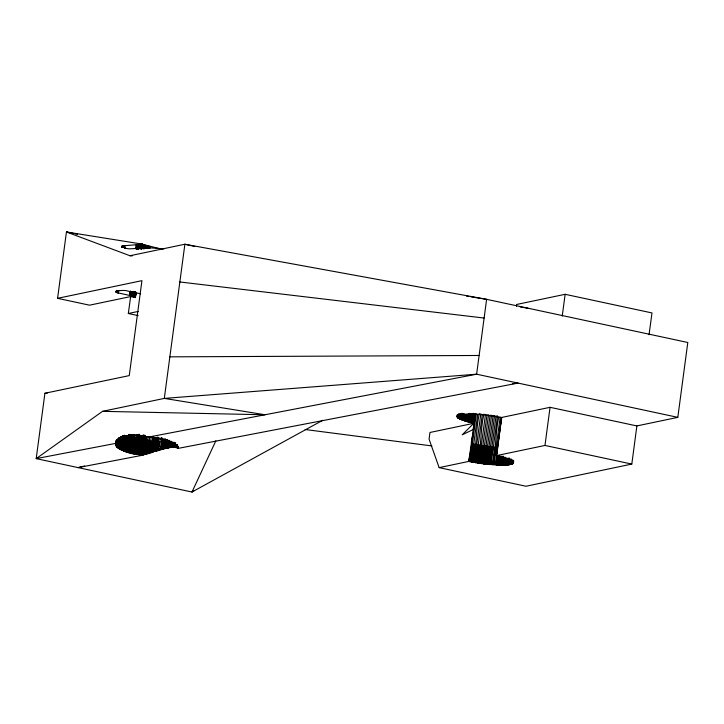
<?xml version="1.0" encoding="UTF-8"?>
<svg xmlns="http://www.w3.org/2000/svg" width="724" height="724" viewBox="0 0 724 724"><rect width="100%" height="100%" fill="white"/><g stroke="black" fill="none" stroke-linecap="round" stroke-linejoin="round"><path stroke-width="1.09" d="M138.248 248.803L138.248 247.11L137.669 248.857M138.583 248.757L138.592 244.54L141.406 243.988L159.624 248.685M163.923 248.848L149.597 247.807L129.143 248.848L126.374 248.459L121.551 246.441L122.98 245.852L122.98 247.327L122.98 245.852L138.592 244.54L138.022 248.821M141.289 249.038L141.406 243.988L66.445 231.97L57.585 298.324L89.55 305.184L130.655 296.578L135.406 297.591L131.732 295.89L131.732 291.473M132.076 291.555L132.365 296.071L132.945 291.772M512.483 383.675L518.076 383.087L177.959 448.418C171.479 444.636 161.479 450.446 154.266 451.459C142.492 457.206 128.311 454.5 117.614 447.622L118.474 438.319M128.8 434.59L128.202 444.5L126.546 451.993L127.569 436.264L125.46 435.631L123.406 447.133L123.216 450.799L125.46 435.631L123.994 451.106L123.904 447.296M123.388 436.047L121.071 449.839L122.501 435.712M475.831 413.784L473.822 423.287L429.966 432.472L429.07 439.169L439.142 467.623L468.727 461.423L473.93 425.956L474.872 413.585M131.732 295.89L132.411 291.636L131.732 295.89L118.437 292.976C109.306 290.957 125.65 289.645 127.641 291.048L140.655 293.799M160.285 449.776L161.769 438.192M132.718 293.492L132.736 291.718M167.697 439.739L166.773 445.568L167.009 448.192L167.923 448.02L168.466 441.667M476.274 413.884L472.274 443.884L468.727 461.423L486.528 464.265L504.094 465.134L504.583 457.369M138.899 248.721L138.918 247.029L138.356 248.784M142.863 248.187L143.397 244.73L143.108 248.386L143.777 244.866L143.687 248.784L144.366 245.038L143.379 248.585L143.614 244.803L142.863 248.187L143.198 244.658L142.655 247.988L143.026 244.594L142.474 247.798L142.791 244.495L142.329 247.608L142.791 244.495M504.139 460.699L502.945 465.161L503.596 456.274M505.135 457.351L504.094 465.134L505.18 465.089L505.678 457.333M116.175 442.138L115.804 443.767L116.175 442.138L115.94 443.332L36.2 458.618L44.915 393.268L129.261 375.602L141.931 280.659L57.585 298.324M121.578 437.305L119.822 449.17L120.799 436.97M141.343 249.056L142.004 244.16L141.452 249.092M470.374 452.627C472.446 440.029 474.021 427.015 475.279 414.056M137.46 434.59C136.872 441.079 137.913 447.993 134.981 454.029L136.347 434.934M149.705 448.4L148.167 453.369L148.158 448.21L146.429 453.948L146.592 448.011L145.56 454.247L149.189 440.436L150.737 440.617L151.768 444.681L149.044 453.088L149.189 440.436L134.546 437.984L132.284 453.541L133.659 449.794L134.546 437.984M506.058 458.419L505.18 465.089L506.212 465.025L506.583 458.392M503.008 460.726L501.759 465.17L502.438 456.283M119.786 437.902L118.103 448.029L119.026 438.644M142.266 245.798L142.519 244.359L142.212 247.427L142.384 244.287L141.958 248.576L142.166 247.337M117.216 292.677L117.27 290.767L118.265 291.148L118.437 292.976L118.772 290.487L117.632 292.786L117.46 290.84M146.51 436.681L143.832 454.835L143.479 447.568M473.903 413.748L473.822 423.287L469.505 422.273L469.966 413.811M131.334 434.961L129.379 452.808L130.628 445.106L131.144 435.196M162.683 438.654L161.407 449.486L163.027 439.368M176.719 447.296L177.48 446.084L176.719 447.296L176.882 444.509L176.457 447.251L176.493 444.636L176.158 447.206L176.357 444.672L175.842 447.179L176.059 444.753L175.498 447.161L175.905 444.789L175.425 444.898L175.118 447.151M507.099 458.364L506.212 465.025L507.18 464.953L507.596 458.328M141.497 249.11L142.157 244.205L141.578 249.147M166.864 440.264L166.067 448.391L166.773 445.568M134.311 292.17L133.488 296.442L133.804 292.007M134.619 292.279L134.374 296.813L134.963 292.406L133.967 296.632L133.895 292.034M144.673 435.278L144.121 451.622L144.691 454.536L145.026 447.794L144.121 451.622L143.859 453.568L144.637 453.677L144.691 454.536L146.067 451.894L148.067 436.898M145.678 451.839L146.176 436.635M148.167 453.369L148.411 452.192L149.913 452.808L150.737 440.617L147.298 453.658L147.624 440.228L144.637 453.677L144.121 451.622M140.293 248.504L140.447 244.232L139.895 248.404M152.547 444.762L152.529 451.984L153.307 450.753L155.379 437.73M155.85 437.567L154.076 450.817L153.398 451.722L153.316 444.844L151.66 452.256L153.217 436.391M154.61 441.034L154.719 437.667M157.37 437.694L155.859 449.007L155.126 451.206L154.855 444.988L153.398 451.722M501.85 460.726L500.519 465.17L501.261 456.274M117.27 290.767L116.483 292.433L116.573 290.469L116.166 292.306L116.419 290.396M143.026 244.594L142.755 248.088M144.845 248.359L144.954 245.21L144.022 248.993L144.366 245.038M145.108 435.35L142.7 453.396L141.605 454.998L142.719 447.45L143.171 435.043M177.226 446.047L177.353 445.568L177.842 447.233L178.122 446.59L177.959 448.418C174.104 439.305 161.045 439.35 152.493 437.522L152.538 436.4M155.126 451.206L155.624 445.052L154.719 448.907L152.022 448.654L152.529 451.984L154.085 444.916L154.266 451.459L154.845 450.889L156.257 437.803M155.099 448.943L155.859 449.007L155.986 450.952L156.384 445.115L154.266 451.459M155.986 450.952L157.778 437.93M459.342 414.336L458.211 418.038L458.835 414.001L458.518 418.255L469.505 422.273L470.754 413.757M459.242 418.68L459.604 414.49M134.085 293.917L134.148 292.116M141.967 435.984L139.958 450.98L140.248 454.835L141.651 435.929M160.321 438.111L158.846 449.215L158.004 450.391L155.352 450.943L156.846 450.708L157.135 445.179L155.859 449.007M500.664 460.717L499.234 465.143L499.994 456.247M460.944 413.983L460.102 419.124L460.627 413.838M473.505 413.277L472.057 422.888L472.573 413.44M497.922 465.107L498.746 460.672L499.397 460.69L497.922 465.107L498.691 456.201M508.076 458.283L507.18 464.953L508.085 464.862L508.556 458.238M140.51 435.73L138.51 450.726L138.899 454.663L140.212 435.676M138.51 450.726L137.578 454.464L138.863 434.291M147.922 247.889L148.004 246.015L147.624 248.242M162.031 441.559L162.176 438.21M165.389 438.744L164.104 448.835L165.597 440.255M465.813 419.296L467.17 419.703L468.048 415.332L467.089 421.621L467.478 415.178L466.319 421.395L466.401 414.852L465.577 421.169L465.885 414.689L464.853 420.952L465.297 419.133L463.858 418.662L464.446 414.219L463.487 420.49L463.858 418.662M134.393 292.197L134.664 294.614M164.239 445.541L163.081 449.07L162.728 441.586M121.985 247.463L122.048 246.088L121.65 247.581M120.627 437.178L118.655 448.437L118.799 445.332M140.13 248.531L140.954 244.106L140.601 248.441M163.515 439.387L162.022 449.333L161.515 445.45L162.212 445.477M73.052 233.381L66.445 231.97L129.976 255.744L184.882 244.241L486.609 299.329L687.8 342.488L677.809 417.359L636.867 425.929L550.059 407.313L501.424 417.504L484.428 414.798L468.111 413.866L458.301 415.123L457.034 416.345L457.505 417.431L457.803 415.612L457.704 417.63L458.202 415.965L457.939 417.829L457.74 415.54L457.505 417.431L458.211 418.038L458.681 414.381M483.922 414.137C480.157 430.201 481.623 447.206 477.324 463.025L478.22 445.007L482.229 414.997M488.582 414.825C486.057 431.042 485.171 447.758 480.383 463.487L481.315 445.495L485.469 414.381M482.465 454.726L482.872 445.722L487.026 414.608M491.65 415.205C489.116 431.432 488.257 448.165 483.469 463.903L484.428 445.939L472.274 443.884L470.075 461.704L469.786 457.07M140.528 248.459L140.365 246.784M164.755 441.649L164.864 439.423M477.216 458.464L475.822 462.781L476.7 444.735L480.845 413.621M485.551 455.125L485.967 446.138L490.121 415.024M494.646 415.531C492.139 431.776 491.198 448.482 486.528 464.265L487.496 446.328L484.428 445.939L481.922 463.704L483.424 459.378M149.823 248.423L149.913 246.486L149.56 248.341M477.713 414.173L473.713 444.183L472.881 462.256C476.763 446.31 475.768 429.45 479.342 413.35M488.573 455.468L489.008 446.491L493.162 415.377M132.447 434.509L131.886 445.405L130.383 453.061L130.112 448.998M133.714 434.798L133.017 445.649M146.293 247.825L146.411 245.608L145.823 247.617M164.891 445.55L165.099 448.608L166.167 439.45M497.533 415.793L493.379 446.916L489.524 464.564L490.501 446.654L487.496 446.328L484.999 464.093L486.483 459.749M175.651 446.735L175.751 444.826L175.489 446.771L175.588 444.862L174.575 447.161L174.81 443.115M470.075 461.704L471.804 452.925L472.274 443.884M491.487 455.74L491.958 446.789L496.103 415.676M494.293 455.966L496.184 447.124L494.764 447.025L492.411 464.808C496.275 449.233 495.279 432.753 498.764 417.015M508.999 458.192L508.085 464.862L508.918 464.754L509.443 458.138M130.112 434.653L128.257 448.536L128.401 452.545L129.931 434.889M167.289 441.676L167.407 439.459M461.65 419.802L462.346 413.431L461.65 419.802L462.745 413.585L461.948 417.956L462.229 420.038L463.577 413.902L462.844 420.264L464.003 414.056L463.188 418.427L463.487 420.49M473.822 423.287L462.229 434.798L472.971 429.64L474.229 423.73L474.419 416.915L472.935 423.088C471.206 420.119 470.084 418.762 471.215 414.128M457.505 417.431L457.622 415.404M127.686 448.391L127.46 452.274L128.257 448.536M472.863 414.273L471.197 422.689L471.749 416.3L470.347 422.481L472.039 414.074M497.37 450.554L501.424 418.309M115.94 442.762L115.74 444.21C116.166 440.454 115.225 446.156 116.7 446.943L117.614 447.622L118.175 445.007M121.976 446.645L121.75 450.165L123.46 435.975M126.492 435.957L124.591 451.396L125.985 443.884L126.492 435.957L124.935 443.568M141.108 248.984L141.623 244.042M470.292 413.639L468.681 422.056L469.224 415.657L467.876 421.839L469.523 413.44M512.176 460.609L511.596 464.193L512.04 459.794L511.017 464.356L511.416 459.957L510.384 464.5L510.728 460.111L509.687 464.636L509.968 460.238L508.918 464.754C522.981 461.74 499.397 456.048 496.338 455.64L501.424 417.504M470.464 415.983C468.881 425.386 467.722 417.486 468.763 413.485M512.972 461.125L512.538 463.831L512.755 460.6M135.189 297.311L135.994 292.55L135.279 297.41L135.768 292.342L134.926 297.121L135.298 292.053M123.922 443.251L124.465 435.314L122.953 442.925M146.058 440.02L142.972 455.143L78.083 467.604L84.654 466.021M175.298 444.925L175.489 442.998L175.036 446.871L175.615 442.97M176.375 446.536L176.638 444.59L176.158 447.206M120.664 446.156L120.428 449.504L121.089 446.319M462.844 420.264L463.161 413.748L462.355 418.11L462.745 413.585M466.609 419.54L466.935 415.015L465.577 421.169M121.071 449.839L122.492 436.644M176.864 446.364L177.009 444.464L176.457 447.251M143.234 248.486L143.614 244.803M465.043 419.06L465.387 414.535L464.156 420.716L465.387 414.535M464.555 418.897L464.908 414.372L464.156 420.716M135.533 292.179C134.564 294.279 135.406 295.464 135.071 297.22L135.587 292.215M170.647 441.604L170.466 447.577L171.199 441.224M177.48 446.084L177.525 447.577L177.742 445.93M513.334 460.917L512.909 463.622L513.171 460.392M463.631 418.581L464.003 414.056M142.981 248.287L143.198 244.658M461.45 414.219L460.582 419.35L461.188 414.101M467.876 421.839L469.071 413.313M470.347 422.481L471.559 413.956M115.94 443.332L116.021 442.382L115.804 443.767L116.365 440.12L115.84 445.106L116.618 440.273M118.093 438.654L116.7 446.943L117.46 440.319M118.655 448.437L120.003 437.631M161.515 445.45L160.285 449.296L157.144 450.491L158.004 450.391L159.877 441.441L157.886 445.233L156.99 449.097L156.239 449.034M457.939 417.829L458.319 414.092M116.854 440.572L116.22 446.011L117.098 440.011M142.329 247.608L142.384 244.287M145.424 247.508L145.615 245.391L145.008 248.404M461.514 414.019L461.107 419.576L461.966 413.268C461.984 418.535 459.45 419.259 460.681 413.63M116.193 443.459L115.994 445.559L115.949 442.898L115.84 445.106M118.103 448.029L119.27 438.301M174.176 442.255L173.986 447.188L174.457 442.998M513.615 460.69L513.207 463.405L513.406 461.251M117.614 447.622L118.7 437.975M460.383 413.476L459.649 418.906C460.346 416.716 457.858 416.391 459.107 414.182L458.518 418.255L458.808 416.4M177.977 448.274L178.158 446.862L177.869 447.885M457.468 415.187L457.215 417.051L457.297 414.78M459.306 416.707L458.862 418.463L459.052 416.553M146.918 248.033L147.144 245.798L146.664 247.925M459.45 416.789L459.722 414.074M458.862 418.463L459.36 414.825M119.496 445.658L119.161 448.898L119.867 445.821L119.134 445.495M135.361 297.501L135.678 294.46L134.972 293.98M458.889 414.526L458.591 416.255M513.425 463.179L513.687 461.36M472.935 423.088L474.437 413.485M512.465 460.717L512.103 464.021L512.683 460.419M178.068 446.455L177.977 448.029L178.149 446.726M136.031 292.605L135.678 294.46M117.017 439.604L116.166 442.663L116.428 440.454M512.538 463.831L512.927 460.527M152.764 437.26L150.791 452.527L151.768 450.599L152.538 450.672L154.312 437.423M457.342 417.232L457.568 415.332M158.954 438.482L158.619 437.468L158.167 438.346L158.285 437.405M123.994 451.106L124.935 447.622L125.469 447.776L125.659 451.704L127.569 436.264L133.56 437.767L131.415 453.305L131.37 449.287M130.383 453.061L132.592 435.26M460.102 419.124L460.898 413.965M148.664 248.368L148.927 246.251L148.972 248.196M169.226 440.246L168.801 447.848L169.588 441.64M471.206 457.369L471.46 461.984L473.713 444.183L471.804 452.925M177.968 448.138L178.077 447.242M172.918 442.138L172.692 447.287L173.335 442.373M460.337 413.63L459.649 418.906L460.582 413.82M472.881 462.256L475.188 444.464L473.261 453.215M497.044 456.129L496.574 465.052L497.732 456.165M116.483 292.433L116.736 290.541M116.835 292.559L117.08 290.686M123.388 245.789L122.98 247.327L123.388 245.789L124.293 247.318L124.754 245.644L125.08 248.567M162.438 439.206L161.868 438.138L161.253 438.943L161.371 438.029M457.116 416.861L457.36 414.988M512.909 463.622L513.343 460.292M513.207 463.405L513.497 461.188M121.858 247.499L122.048 246.088L122.437 247.382L122.627 245.925L122.609 247.364L122.98 245.852M118.039 292.885L118.265 291.148M130.51 291.22L130.32 295.528L130.89 291.292M136.148 248.966L137.108 244.703L137.18 248.893M136.546 248.938L137.108 244.703M136.927 248.911L137.877 244.631L137.904 248.83M131.614 291.446L131.044 295.709L131.967 291.528M137.307 248.884L137.877 244.631M132.402 293.401L132.628 291.691M138.691 248.748L139.261 244.45L138.999 248.712M133.515 292.107L132.954 296.252L133.84 293.835M139.886 244.341L139.307 248.667L139.261 244.45L138.592 247.065M133.488 296.442L134.067 292.089M133.967 296.632L134.546 292.252M140.375 248.486L140.954 244.106M134.528 294.089L134.764 292.333M134.374 296.813L134.963 292.406M135.234 292.016L134.583 296.912L135.678 292.279M140.972 248.938L141.234 246.984L141.995 247.237M135.162 294.08L135.415 292.116M141.171 249.002L141.823 244.106L141.189 246.667M135.578 294.369L135.84 292.406L135.198 295.7M141.623 249.165L142.284 244.25L141.886 247.201L142.185 245.762M135.406 297.591L136.067 292.668M141.958 248.576L142.519 244.359M142.212 247.427L142.619 244.413M116.691 440.69L115.994 445.559M117.315 439.812L116.528 446.464L116.935 444.21L116.428 443.749M143.108 248.386L143.442 245.843L142.9 245.355M117.849 439.061L116.7 446.943M123.406 447.133L122.465 450.482L124.465 435.314M128.972 434.355L126.546 451.993M134.003 434.436L131.886 445.405M134.99 434.672L132.284 453.541M134.981 454.029L137.741 435.214L152.493 437.522M135.741 450.21L136.42 450.337L136.266 454.256L139.252 434.364M141.605 454.998L141.442 451.215L143.596 435.115M144.248 447.676L142.972 455.143L142.7 453.396M145.805 447.903L145.415 453.785L144.9 451.731M146.429 453.948L147.37 448.111M147.298 453.658L149.633 437.106M148.411 452.192L148.927 448.301M149.18 452.283L151.18 437.287M154.719 448.907L154.456 450.853L154.339 448.88M156.619 449.07L156.846 450.708L158.873 437.812M164.058 438.708L162.022 449.333M168.04 440.5L167.009 448.192L167.95 445.559M170.638 445.459L169.651 447.704L170.176 441.269M170.466 447.577L171.642 441.54M172.439 442.445L171.986 447.369L172.493 445.323L171.244 447.459L171.126 445.432M173.651 443.106L173.362 447.224L174.176 445.124M175.842 447.179L176.213 444.717M176.502 446.491L176.765 444.545L176.747 446.409M466.935 415.015L466.319 421.395L467.478 415.178M474.166 457.939L474.338 462.518L476.7 444.735L474.754 453.496M500.184 417.114L493.813 464.899L493.705 460.41M497.569 447.206L495.198 464.989L496.456 460.573M496.574 465.052L498.202 456.183M498.746 460.672L499.343 456.229M501.777 417.395L496.338 455.64L544.973 445.45L550.059 407.313M562.231 316.098L565.136 294.306L651.989 312.94L649.057 334.723M439.142 467.623L525.995 486.247L631.817 464.075L636.867 425.929M144.528 248.413L144.954 245.21M119.822 449.17L121.532 436.445M163.081 449.07L164.402 439.296M475.822 462.781L478.22 445.007L476.274 453.767M493.379 446.916L490.981 464.69L490.89 460.192M138.157 315.61L128.338 313.501L130.601 296.822M489.524 464.564L491.958 446.789L490.039 455.613M502.945 465.161L504.013 457.378M477.324 463.025L479.768 445.26L477.804 454.02M489.451 460.057L488.03 464.419L490.501 446.654M115.75 444.654L116.093 442.255M116.419 440.853L116.166 442.663L116.473 440.807M171.244 447.459L171.977 442.183M480.32 458.953L478.845 463.26L481.315 445.495L479.351 454.265M480.383 463.487L482.872 445.722L480.908 454.5M486.528 464.265L489.008 446.491L487.071 455.306M508.918 464.754L509.696 459.197M135.035 450.075L133.714 453.794L136.646 434.997M483.469 463.903L485.967 446.138L484.012 454.934M509.687 464.636L510.474 459.07M501.759 465.17L503.026 456.283M461.369 417.712L461.107 419.576L461.007 417.558M510.384 464.5L511.189 458.935M500.519 465.17L501.85 456.274M174.575 447.161L175.172 444.952M499.234 465.143L500.628 456.256M117.107 439.549L116.808 441.387C121.505 435.006 130.555 434.825 137.741 435.233M511.017 464.356L511.732 459.876M459.179 416.635L459.541 414.445M146.049 247.726L146.411 245.608M118.41 440.952L118.781 438.78M118.998 441.278L119.578 438.011M119.659 441.604L120.456 437.26M462.573 418.191L462.229 420.038L462.156 418.029M120.392 441.939L121.406 436.5M121.18 442.264L122.437 435.739M177.362 447.495L177.661 445.984M122.039 442.599L123.315 436.074M471.279 442.355L472.745 434.843M134.764 297.021L135.044 295.6M140.691 248.269L141.632 245.572M125.985 443.884L127.569 436.264M468.935 420.182L469.831 415.82M127.08 444.201L129.134 434.4M128.202 444.5L130.284 434.699M471.478 420.825L472.401 416.454M472.139 420.979L473.062 416.608M166.049 441.676L166.466 439.73M129.388 444.808L131.515 435.006M130.628 445.106L132.773 435.305M118.238 439.649L118.6 438.002M138.031 435.269L135.56 446.183M134.175 445.903L135.904 438.273M136.936 446.455L139.651 434.436M138.32 446.708L140.827 435.785M139.75 446.961L142.275 436.029M157.651 441.287L158.547 437.432M141.216 447.206L144.031 435.178M156.14 441.169L157.036 437.314M142.719 447.45L145.289 436.509M153.063 440.88L153.841 437.577M157.253 437.215L157.38 438.21L157.597 437.278M508.085 464.862L509.153 460.355M167.923 448.02L168.52 445.55M507.18 464.953L508.257 460.464M506.212 465.025L507.298 460.545M505.18 465.089L506.284 460.618M125.659 451.704L126.564 448.084M148.483 248.024L148.927 246.251M504.094 465.134L505.234 460.663M173.986 447.188L174.547 445.061M137.895 247.146L138.592 244.54M123.18 247.318L123.84 247.309L124.284 245.68L124.419 248.133M471.46 461.984L472.672 457.659M131.415 453.305L132.492 449.541L133.659 449.794L133.714 453.794M138.899 454.663L139.958 450.98M128.401 452.545L129.478 448.844M141.234 246.984L140.818 248.386L141.406 243.988L140.836 246.685L141.108 246.187M474.338 462.518L475.677 458.211M496.338 455.64L497.008 453.496M149.913 452.808L151.253 448.572M153.66 436.581L153.325 437.622L153.289 436.518M172.692 447.287L173.787 445.179M140.248 454.835L141.442 451.215M168.801 447.848L169.606 445.513M165.099 448.608L166.158 445.568M161.253 438.943L161.615 438.083M215.861 440.807L191.978 492.03L36.2 458.618L102.546 411.341L164.312 398.399L476.627 374.199L677.809 417.359M123.161 436.717L121.768 436.617L121.189 437.577L120.962 436.726L120.591 437.902L120.582 436.789M157.38 438.21L157.941 437.341L158.167 438.346M193.643 490.537L191.978 492.03L322.696 420.309M128.338 313.501L138.23 311.429M565.136 294.306L516.502 304.496L516.565 306.343M148.302 437.133L476.627 374.199L486.609 299.329L470.998 296.822M137.153 247.219L137.542 248.866M44.915 393.268L47.169 393.213M169.859 356.841L479.125 355.475M102.546 411.341L264.984 414.762L164.312 398.399L184.882 244.241L194.756 246.486M162.638 447.45L161.95 447.423M497.605 460.627L498.094 460.645M156.99 449.097L160.285 449.296M129.976 255.744L132.22 255.907M154.076 450.817L153.569 448.808M153.307 450.753L152.8 448.735M179.851 281.971L484.112 318.044M305.121 429.513L431.839 445.921M143.859 453.568L143.09 453.459M520.257 306.967L528.067 308.216M466.537 296.107L468.763 296.46M137.108 450.473L137.804 450.599M161.036 248.984L162.303 249.246M75.26 233.861L77.468 234.332M544.973 445.45L631.817 464.075M474.175 421.44L473.143 421.205M469.867 420.427L470.5 420.59M468.328 420.02L467.451 419.784M117.885 444.844L117.17 447.215L116.935 444.21M157.361 449.124L158.004 450.391M158.846 449.215L159.144 450.075M143.832 454.835L143.343 451.514M177.353 445.568L177.688 446.844M469.243 420.264L469.505 422.273M471.804 420.897L472.057 422.888M466.889 419.621L467.089 421.621M121.768 436.617L121.822 437.278M157.886 445.233L158.103 449.17M460.491 417.323L460.582 419.35M464.799 418.979L464.853 420.952M468.627 420.101L468.681 422.056M471.152 420.744L471.197 422.689M136.411 248.947L136.311 244.775L135.786 248.667L136.773 247.246L136.8 248.929M478.763 458.717L478.845 463.26M130.637 291.247L130.664 292.985M487.976 459.912L488.03 464.419M481.867 459.17L481.922 463.704M484.962 459.568L484.999 464.093M122.437 446.817L122.465 450.482M123.831 245.726L123.84 247.309M457.876 415.685L457.704 417.63L457.948 415.757M458.392 416.11L458.211 418.038L458.392 416.11M130.076 291.464L129.56 295.356L130.076 291.464"/></g></svg>
